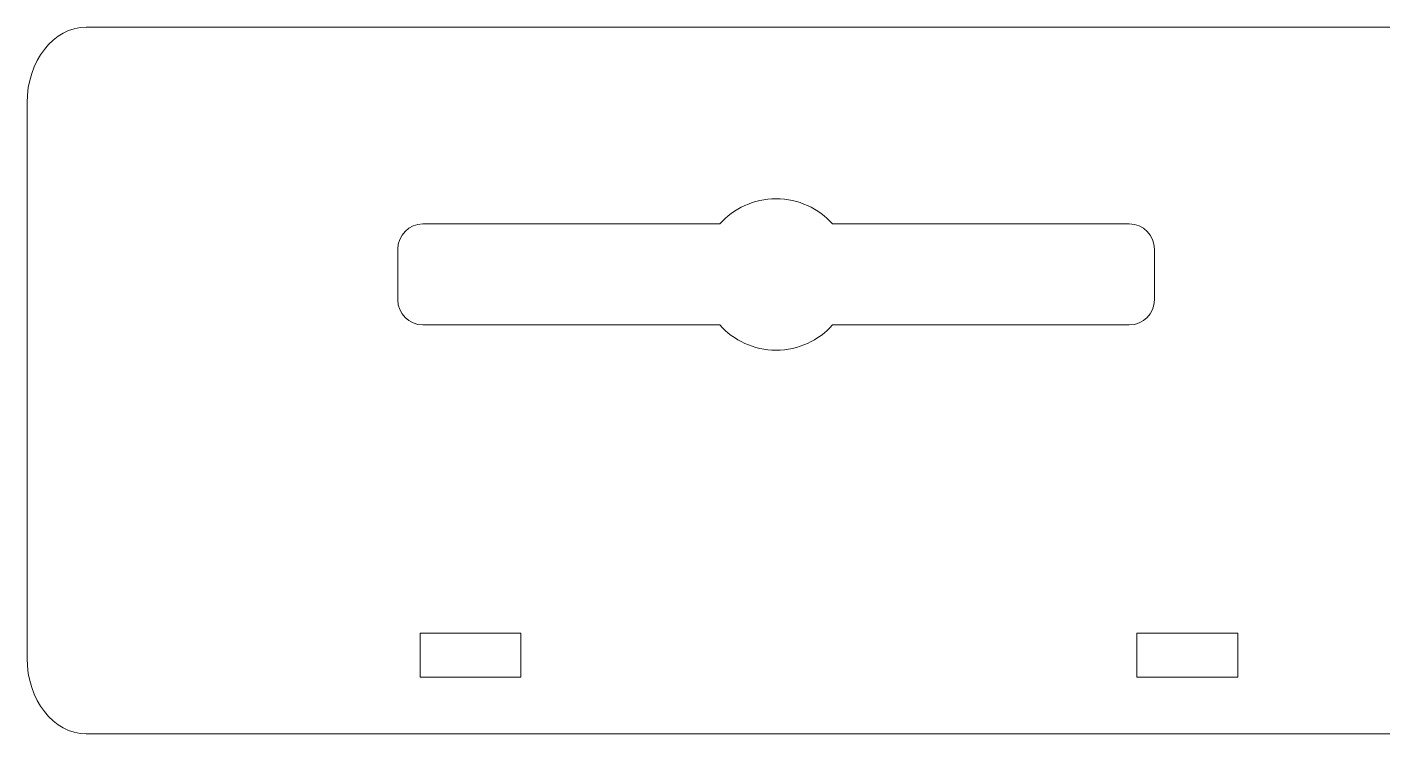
# Model space of a CAD drawing. Header units: millimetres. Extents: x -2159 to -1639, y -1602 to -453.
# Drawn here: x -2111.1 to -1842.3, y -592.8 to -452.8 of the extents above; entities that cross this region are included whole.
import ezdxf

# ---------------------------------------------------------------- set-up
doc = ezdxf.new("R2010")
doc.units = ezdxf.units.MM
doc.header["$MEASUREMENT"] = 0
doc.layers.add('Layer 1', color=7, linetype='Continuous')

msp = doc.modelspace()

# ---------------------------------------------------------------- linework, layer by layer
at = {"layer": 'Layer 1', "color": 250, "lineweight": 9}
for points, knots in [([(-1662.7708, -592.8341), (-1662.7708, -592.8341), (-2099.3812, -592.8341), (-2099.3812, -592.8341), (-2099.3812, -592.8341), (-2105.8134, -592.8341), (-2111.0761, -586.0843), (-2111.0761, -577.8341), (-2111.0761, -577.8341), (-2111.0761, -577.8341), (-2111.0761, -467.8343), (-2111.0761, -467.8343), (-2111.0761, -467.8343), (-2111.0761, -459.5843), (-2105.8134, -452.8343), (-2099.3812, -452.8343), (-2099.3812, -452.8343), (-2099.3812, -452.8343), (-1662.7708, -452.8343), (-1662.7708, -452.8343), (-1662.7708, -452.8343), (-1656.3386, -452.8343), (-1651.0759, -459.5843), (-1651.0759, -467.8343), (-1651.0759, -467.8343), (-1651.0759, -467.8343), (-1651.0759, -577.8341), (-1651.0759, -577.8341), (-1651.0759, -577.8341), (-1651.0759, -586.0843), (-1656.3386, -592.8341), (-1662.7708, -592.8341)], [0, 0, 0, 0, 0.11111111, 0.11111111, 0.11111111, 0.11111111, 0.22222222, 0.22222222, 0.22222222, 0.22222222, 0.33333333, 0.33333333, 0.33333333, 0.33333333, 0.44444444, 0.44444444, 0.44444444, 0.44444444, 0.55555556, 0.55555556, 0.55555556, 0.55555556, 0.66666667, 0.66666667, 0.66666667, 0.66666667, 0.77777778, 0.77777778, 0.77777778, 0.77777778, 1, 1, 1, 1]), ([(-2032.6065, -511.828), (-2032.6065, -511.828), (-1973.7857, -511.828), (-1973.7857, -511.828), (-1973.7857, -511.828), (-1971.0392, -514.8966), (-1967.0487, -516.828), (-1962.6065, -516.828), (-1962.6065, -516.828), (-1958.1643, -516.828), (-1954.1738, -514.8966), (-1951.4272, -511.828), (-1951.4272, -511.828), (-1951.4272, -511.828), (-1892.6063, -511.828), (-1892.6063, -511.828), (-1892.6063, -511.828), (-1889.8563, -511.828), (-1887.6063, -509.5782), (-1887.6063, -506.828), (-1887.6063, -506.828), (-1887.6063, -506.828), (-1887.6063, -496.8282), (-1887.6063, -496.8282), (-1887.6063, -496.8282), (-1887.6063, -494.0782), (-1889.8563, -491.8282), (-1892.6063, -491.8282), (-1892.6063, -491.8282), (-1892.6063, -491.8282), (-1951.4272, -491.8282), (-1951.4272, -491.8282), (-1951.4272, -491.8282), (-1954.1738, -488.7598), (-1958.1643, -486.8282), (-1962.6065, -486.8282), (-1962.6065, -486.8282), (-1967.0487, -486.8282), (-1971.0392, -488.7598), (-1973.7857, -491.8282), (-1973.7857, -491.8282), (-1973.7857, -491.8282), (-2032.6065, -491.8282), (-2032.6065, -491.8282), (-2032.6065, -491.8282), (-2035.3565, -491.8282), (-2037.6065, -494.0782), (-2037.6065, -496.8282), (-2037.6065, -496.8282), (-2037.6065, -496.8282), (-2037.6065, -506.828), (-2037.6065, -506.828), (-2037.6065, -506.828), (-2037.6065, -509.5782), (-2035.3565, -511.828), (-2032.6065, -511.828)], [0, 0, 0, 0, 0.06666667, 0.06666667, 0.06666667, 0.06666667, 0.13333333, 0.13333333, 0.13333333, 0.13333333, 0.2, 0.2, 0.2, 0.2, 0.26666667, 0.26666667, 0.26666667, 0.26666667, 0.33333333, 0.33333333, 0.33333333, 0.33333333, 0.4, 0.4, 0.4, 0.4, 0.46666667, 0.46666667, 0.46666667, 0.46666667, 0.53333333, 0.53333333, 0.53333333, 0.53333333, 0.6, 0.6, 0.6, 0.6, 0.66666667, 0.66666667, 0.66666667, 0.66666667, 0.73333333, 0.73333333, 0.73333333, 0.73333333, 0.8, 0.8, 0.8, 0.8, 0.86666667, 0.86666667, 0.86666667, 0.86666667, 1, 1, 1, 1])]:
    msp.add_open_spline(points, degree=3, knots=knots, dxfattribs=at)
at = {"layer": 'Layer 1', "color": 250, "lineweight": 20}
for points in [[(-2013.1958, -572.8843), (-2013.1958, -572.8843), (-2033.1958, -572.8843), (-2033.1958, -572.8843), (-2033.1958, -572.8843), (-2033.1958, -572.8843), (-2033.1958, -581.5843), (-2033.1958, -581.5843), (-2033.1958, -581.5843), (-2033.1958, -581.5843), (-2013.1958, -581.5843), (-2013.1958, -581.5843), (-2013.1958, -581.5843), (-2013.1958, -581.5843), (-2013.1958, -572.8843), (-2013.1958, -572.8843), (-2013.1958, -572.8843), (-2013.1958, -572.8843), (-2013.1958, -572.8843), (-2013.1958, -572.8843)], [(-1871.0759, -572.8843), (-1871.0759, -572.8843), (-1891.0759, -572.8843), (-1891.0759, -572.8843), (-1891.0759, -572.8843), (-1891.0759, -572.8843), (-1891.0759, -581.5843), (-1891.0759, -581.5843), (-1891.0759, -581.5843), (-1891.0759, -581.5843), (-1871.0759, -581.5843), (-1871.0759, -581.5843), (-1871.0759, -581.5843), (-1871.0759, -581.5843), (-1871.0759, -572.8843), (-1871.0759, -572.8843), (-1871.0759, -572.8843), (-1871.0759, -572.8843), (-1871.0759, -572.8843), (-1871.0759, -572.8843)]]:
    msp.add_open_spline(points, degree=3, knots=[0, 0, 0, 0, 0.16666667, 0.16666667, 0.16666667, 0.16666667, 0.33333333, 0.33333333, 0.33333333, 0.33333333, 0.5, 0.5, 0.5, 0.5, 0.66666667, 0.66666667, 0.66666667, 0.66666667, 1, 1, 1, 1], dxfattribs=at)

doc.saveas('drawing.dxf')
